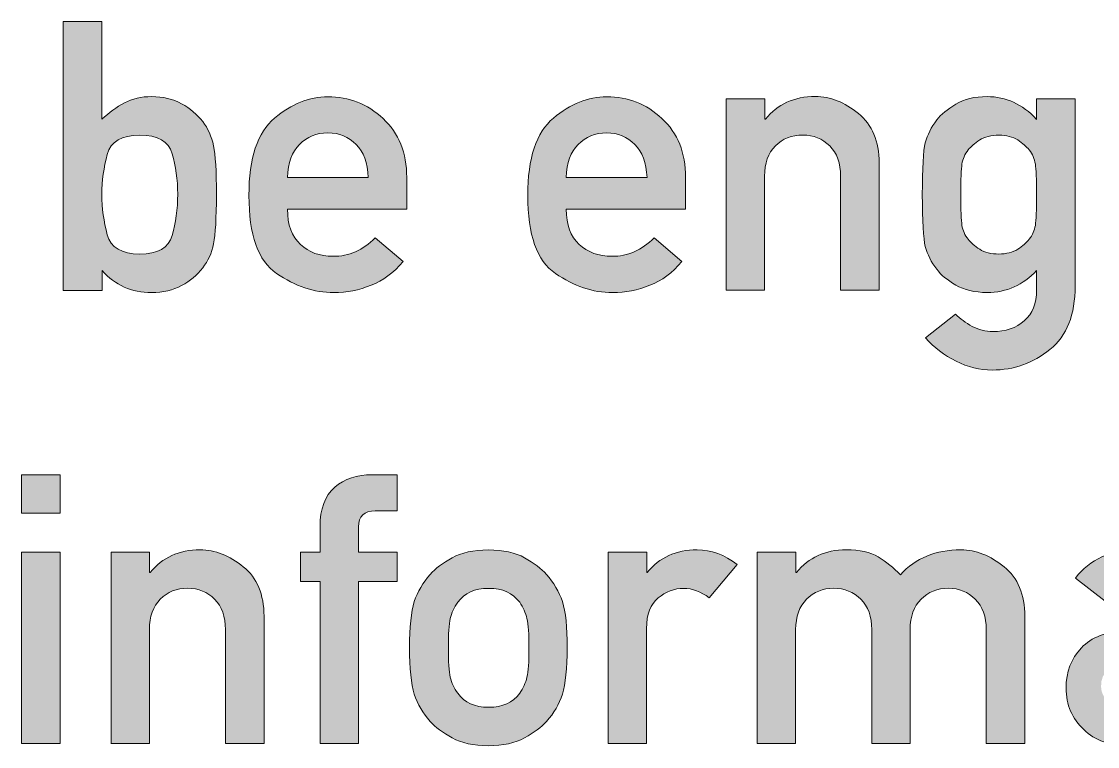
# Model space of a CAD drawing. Header units: inches. Extents: x 247 to 2765, y -1897 to -1110.
# Drawn here: x 673.22 to 685.27, y -1863.18 to -1855.06 of the extents above; entities that cross this region are included whole.
import ezdxf

# ---------------------------------------------------------------- set-up
doc = ezdxf.new("R2010")
doc.units = ezdxf.units.IN
doc.header["$MEASUREMENT"] = 0
doc.layers.add('Layer 1', color=7, linetype='Continuous')

# ---------------------------------------------------------------- blocks, each defined once
blk = doc.blocks.new('block 46')
at = {"layer": 'Layer 1', "true_color": 0x010202}
h = blk.add_hatch(color=98, dxfattribs=at)
h.dxf.hatch_style = 2
edge = h.paths.add_edge_path()
edge.add_spline(control_points=[(673.69, -1858.069), (673.69, -1858.069), (673.69, -1855.057), (673.69, -1855.057), (673.69, -1855.057), (674.123, -1855.057), (674.123, -1855.057), (674.123, -1855.057), (674.123, -1856.153), (674.123, -1856.153), (674.203, -1856.076), (674.287, -1856.015), (674.376, -1855.969), (674.465, -1855.923), (674.565, -1855.899), (674.677, -1855.899), (674.807, -1855.899), (674.92, -1855.926), (675.016, -1855.98), (675.112, -1856.032), (675.189, -1856.1), (675.252, -1856.179), (675.311, -1856.257), (675.351, -1856.346), (675.373, -1856.449), (675.395, -1856.552), (675.405, -1856.734), (675.405, -1856.996), (675.405, -1857.261), (675.394, -1857.444), (675.373, -1857.548), (675.351, -1857.653), (675.312, -1857.743), (675.252, -1857.819), (675.189, -1857.899), (675.112, -1857.966), (675.016, -1858.017), (674.921, -1858.069), (674.808, -1858.096), (674.677, -1858.096), (674.457, -1858.096), (674.273, -1858.013), (674.124, -1857.848), (674.124, -1857.848), (674.124, -1858.071), (674.124, -1858.071), (674.124, -1858.071), (673.69, -1858.071), (673.69, -1858.071), (673.69, -1858.071), (673.69, -1858.069), (673.69, -1858.069), (673.69, -1858.069), (673.69, -1858.069), (673.69, -1858.069)], knot_values=[0, 0, 0, 0, 1, 1, 1, 2, 2, 2, 3, 3, 3, 4, 4, 4, 5, 5, 5, 6, 6, 6, 7, 7, 7, 8, 8, 8, 9, 9, 9, 10, 10, 10, 11, 11, 11, 12, 12, 12, 13, 13, 13, 14, 14, 14, 15, 15, 15, 16, 16, 16, 17, 17, 17, 18, 18, 18, 18], degree=3, periodic=1)
edge = h.paths.add_edge_path()
edge.add_spline(control_points=[(674.546, -1856.331), (674.344, -1856.331), (674.222, -1856.403), (674.183, -1856.547), (674.143, -1856.691), (674.123, -1856.84), (674.123, -1856.994), (674.123, -1857.15), (674.143, -1857.302), (674.183, -1857.447), (674.222, -1857.591), (674.344, -1857.663), (674.546, -1857.663), (674.748, -1857.663), (674.87, -1857.594), (674.91, -1857.454), (674.95, -1857.315), (674.972, -1857.161), (674.972, -1856.993), (674.972, -1856.829), (674.95, -1856.677), (674.91, -1856.539), (674.87, -1856.399), (674.749, -1856.331), (674.546, -1856.331)], knot_values=[0, 0, 0, 0, 1, 1, 1, 2, 2, 2, 3, 3, 3, 4, 4, 4, 5, 5, 5, 6, 6, 6, 7, 7, 7, 8, 8, 8, 8], degree=3, periodic=1)
h = blk.add_hatch(color=98, dxfattribs=at)
h.dxf.hatch_style = 2
edge = h.paths.add_edge_path()
edge.add_spline(control_points=[(677.536, -1857.159), (677.536, -1857.159), (676.201, -1857.159), (676.201, -1857.159), (676.201, -1857.336), (676.25, -1857.468), (676.345, -1857.556), (676.441, -1857.644), (676.563, -1857.689), (676.712, -1857.689), (676.889, -1857.689), (677.046, -1857.62), (677.183, -1857.482), (677.183, -1857.482), (677.496, -1857.748), (677.496, -1857.748), (677.389, -1857.874), (677.27, -1857.962), (677.137, -1858.014), (677.004, -1858.067), (676.865, -1858.095), (676.719, -1858.095), (676.499, -1858.095), (676.286, -1858.024), (676.079, -1857.881), (675.872, -1857.739), (675.769, -1857.448), (675.769, -1857.007), (675.769, -1856.588), (675.865, -1856.3), (676.056, -1856.141), (676.247, -1855.981), (676.445, -1855.9), (676.653, -1855.9), (676.889, -1855.9), (677.095, -1855.981), (677.271, -1856.145), (677.448, -1856.308), (677.536, -1856.529), (677.536, -1856.806), (677.536, -1856.806), (677.536, -1857.159), (677.536, -1857.159), (677.536, -1857.159), (677.536, -1857.159), (677.536, -1857.159)], knot_values=[0, 0, 0, 0, 1, 1, 1, 2, 2, 2, 3, 3, 3, 4, 4, 4, 5, 5, 5, 6, 6, 6, 7, 7, 7, 8, 8, 8, 9, 9, 9, 10, 10, 10, 11, 11, 11, 12, 12, 12, 13, 13, 13, 14, 14, 14, 15, 15, 15, 15], degree=3, periodic=1)
edge = h.paths.add_edge_path()
edge.add_spline(control_points=[(676.201, -1856.804), (676.201, -1856.804), (677.106, -1856.804), (677.106, -1856.804), (677.099, -1856.643), (677.054, -1856.519), (676.97, -1856.434), (676.885, -1856.349), (676.781, -1856.306), (676.653, -1856.306), (676.525, -1856.306), (676.418, -1856.349), (676.334, -1856.434), (676.25, -1856.519), (676.206, -1856.643), (676.201, -1856.804)], knot_values=[0, 0, 0, 0, 1, 1, 1, 2, 2, 2, 3, 3, 3, 4, 4, 4, 5, 5, 5, 5], degree=3, periodic=1)
h = blk.add_hatch(color=98, dxfattribs=at)
h.dxf.hatch_style = 2
edge = h.paths.add_edge_path()
edge.add_spline(control_points=[(680.658, -1857.159), (680.658, -1857.159), (679.323, -1857.159), (679.323, -1857.159), (679.323, -1857.336), (679.371, -1857.468), (679.466, -1857.556), (679.562, -1857.644), (679.684, -1857.689), (679.834, -1857.689), (680.011, -1857.689), (680.168, -1857.62), (680.305, -1857.482), (680.305, -1857.482), (680.618, -1857.748), (680.618, -1857.748), (680.511, -1857.874), (680.391, -1857.962), (680.258, -1858.014), (680.125, -1858.067), (679.986, -1858.095), (679.841, -1858.095), (679.621, -1858.095), (679.407, -1858.024), (679.201, -1857.881), (678.994, -1857.739), (678.891, -1857.448), (678.891, -1857.007), (678.891, -1856.588), (678.987, -1856.3), (679.178, -1856.141), (679.369, -1855.981), (679.568, -1855.9), (679.776, -1855.9), (680.012, -1855.9), (680.218, -1855.981), (680.394, -1856.145), (680.571, -1856.308), (680.659, -1856.529), (680.659, -1856.806), (680.659, -1856.806), (680.658, -1857.159), (680.658, -1857.159), (680.658, -1857.159), (680.658, -1857.159), (680.658, -1857.159)], knot_values=[0, 0, 0, 0, 1, 1, 1, 2, 2, 2, 3, 3, 3, 4, 4, 4, 5, 5, 5, 6, 6, 6, 7, 7, 7, 8, 8, 8, 9, 9, 9, 10, 10, 10, 11, 11, 11, 12, 12, 12, 13, 13, 13, 14, 14, 14, 15, 15, 15, 15], degree=3, periodic=1)
edge = h.paths.add_edge_path()
edge.add_spline(control_points=[(679.323, -1856.804), (679.323, -1856.804), (680.227, -1856.804), (680.227, -1856.804), (680.22, -1856.643), (680.176, -1856.519), (680.091, -1856.434), (680.006, -1856.349), (679.901, -1856.306), (679.775, -1856.306), (679.647, -1856.306), (679.54, -1856.349), (679.456, -1856.434), (679.371, -1856.519), (679.327, -1856.643), (679.323, -1856.804)], knot_values=[0, 0, 0, 0, 1, 1, 1, 2, 2, 2, 3, 3, 3, 4, 4, 4, 5, 5, 5, 5], degree=3, periodic=1)
h = blk.add_hatch(color=98, dxfattribs=at)
h.dxf.hatch_style = 2
edge = h.paths.add_edge_path()
edge.add_spline(control_points=[(681.113, -1858.069), (681.113, -1858.069), (681.113, -1855.924), (681.113, -1855.924), (681.113, -1855.924), (681.546, -1855.924), (681.546, -1855.924), (681.546, -1855.924), (681.546, -1856.153), (681.546, -1856.153), (681.546, -1856.153), (681.553, -1856.153), (681.553, -1856.153), (681.687, -1855.984), (681.873, -1855.898), (682.111, -1855.898), (682.279, -1855.898), (682.44, -1855.962), (682.593, -1856.088), (682.748, -1856.215), (682.826, -1856.399), (682.826, -1856.642), (682.826, -1856.642), (682.826, -1858.068), (682.826, -1858.068), (682.826, -1858.068), (682.394, -1858.068), (682.394, -1858.068), (682.394, -1858.068), (682.394, -1856.791), (682.394, -1856.791), (682.394, -1856.646), (682.354, -1856.533), (682.272, -1856.452), (682.192, -1856.37), (682.091, -1856.33), (681.971, -1856.33), (681.846, -1856.33), (681.744, -1856.369), (681.664, -1856.452), (681.583, -1856.532), (681.543, -1856.646), (681.543, -1856.791), (681.543, -1856.791), (681.543, -1858.068), (681.543, -1858.068), (681.543, -1858.068), (681.113, -1858.069), (681.113, -1858.069), (681.113, -1858.069), (681.113, -1858.069), (681.113, -1858.069)], knot_values=[0, 0, 0, 0, 1, 1, 1, 2, 2, 2, 3, 3, 3, 4, 4, 4, 5, 5, 5, 6, 6, 6, 7, 7, 7, 8, 8, 8, 9, 9, 9, 10, 10, 10, 11, 11, 11, 12, 12, 12, 13, 13, 13, 14, 14, 14, 15, 15, 15, 16, 16, 16, 17, 17, 17, 17], degree=3, periodic=1)
h = blk.add_hatch(color=98, dxfattribs=at)
h.dxf.hatch_style = 2
edge = h.paths.add_edge_path()
edge.add_spline(control_points=[(684.589, -1858.067), (684.589, -1858.067), (684.589, -1857.846), (684.589, -1857.846), (684.439, -1858.011), (684.254, -1858.094), (684.035, -1858.094), (683.896, -1858.094), (683.778, -1858.066), (683.683, -1858.011), (683.589, -1857.955), (683.517, -1857.896), (683.47, -1857.834), (683.408, -1857.753), (683.366, -1857.669), (683.343, -1857.579), (683.321, -1857.489), (683.309, -1857.295), (683.309, -1856.998), (683.309, -1856.702), (683.32, -1856.507), (683.343, -1856.418), (683.366, -1856.328), (683.409, -1856.243), (683.47, -1856.161), (683.519, -1856.1), (683.59, -1856.042), (683.683, -1855.985), (683.778, -1855.927), (683.896, -1855.899), (684.035, -1855.899), (684.245, -1855.899), (684.429, -1855.983), (684.589, -1856.154), (684.589, -1856.154), (684.589, -1855.925), (684.589, -1855.925), (684.589, -1855.925), (685.021, -1855.925), (685.021, -1855.925), (685.021, -1855.925), (685.021, -1858.021), (685.021, -1858.021), (685.021, -1858.343), (684.928, -1858.581), (684.739, -1858.733), (684.552, -1858.886), (684.335, -1858.963), (684.091, -1858.963), (683.953, -1858.963), (683.819, -1858.929), (683.687, -1858.864), (683.554, -1858.797), (683.441, -1858.71), (683.345, -1858.603), (683.345, -1858.603), (683.68, -1858.337), (683.68, -1858.337), (683.731, -1858.389), (683.795, -1858.434), (683.867, -1858.474), (683.939, -1858.512), (684.017, -1858.532), (684.099, -1858.532), (684.242, -1858.532), (684.359, -1858.493), (684.451, -1858.411), (684.544, -1858.33), (684.589, -1858.216), (684.589, -1858.067)], knot_values=[0, 0, 0, 0, 1, 1, 1, 2, 2, 2, 3, 3, 3, 4, 4, 4, 5, 5, 5, 6, 6, 6, 7, 7, 7, 8, 8, 8, 9, 9, 9, 10, 10, 10, 11, 11, 11, 12, 12, 12, 13, 13, 13, 14, 14, 14, 15, 15, 15, 16, 16, 16, 17, 17, 17, 18, 18, 18, 19, 19, 19, 20, 20, 20, 21, 21, 21, 22, 22, 22, 23, 23, 23, 23], degree=3, periodic=1)
edge = h.paths.add_edge_path()
edge.add_spline(control_points=[(683.74, -1856.998), (683.74, -1857.17), (683.745, -1857.285), (683.753, -1857.342), (683.762, -1857.398), (683.786, -1857.452), (683.824, -1857.498), (683.853, -1857.537), (683.896, -1857.575), (683.952, -1857.61), (684.008, -1857.646), (684.08, -1857.663), (684.167, -1857.663), (684.25, -1857.663), (684.322, -1857.645), (684.377, -1857.61), (684.432, -1857.574), (684.476, -1857.537), (684.506, -1857.498), (684.543, -1857.45), (684.566, -1857.398), (684.575, -1857.342), (684.583, -1857.286), (684.588, -1857.172), (684.588, -1856.998), (684.588, -1856.826), (684.583, -1856.711), (684.575, -1856.655), (684.566, -1856.598), (684.542, -1856.544), (684.506, -1856.496), (684.476, -1856.459), (684.432, -1856.422), (684.377, -1856.385), (684.322, -1856.349), (684.252, -1856.332), (684.167, -1856.332), (684.08, -1856.332), (684.008, -1856.35), (683.952, -1856.385), (683.896, -1856.422), (683.853, -1856.459), (683.824, -1856.496), (683.786, -1856.546), (683.762, -1856.598), (683.753, -1856.655), (683.745, -1856.712), (683.74, -1856.825), (683.74, -1856.998)], knot_values=[0, 0, 0, 0, 1, 1, 1, 2, 2, 2, 3, 3, 3, 4, 4, 4, 5, 5, 5, 6, 6, 6, 7, 7, 7, 8, 8, 8, 9, 9, 9, 10, 10, 10, 11, 11, 11, 12, 12, 12, 13, 13, 13, 14, 14, 14, 15, 15, 15, 16, 16, 16, 16], degree=3, periodic=1)
h = blk.add_hatch(color=98, dxfattribs=at)
h.dxf.hatch_style = 2
h.paths.add_polyline_path([(673.223, -1860.569), (673.223, -1860.137), (673.656, -1860.137), (673.656, -1860.569)])
h.paths.add_polyline_path([(673.223, -1863.149), (673.223, -1861.004), (673.656, -1861.004), (673.656, -1863.149)])
h = blk.add_hatch(color=98, dxfattribs=at)
h.dxf.hatch_style = 2
edge = h.paths.add_edge_path()
edge.add_spline(control_points=[(676.565, -1863.149), (676.565, -1863.149), (676.565, -1861.334), (676.565, -1861.334), (676.565, -1861.334), (676.348, -1861.334), (676.348, -1861.334), (676.348, -1861.334), (676.348, -1861.003), (676.348, -1861.003), (676.348, -1861.003), (676.565, -1861.003), (676.565, -1861.003), (676.565, -1861.003), (676.565, -1860.719), (676.565, -1860.719), (676.565, -1860.52), (676.62, -1860.373), (676.73, -1860.277), (676.841, -1860.183), (676.98, -1860.137), (677.149, -1860.137), (677.149, -1860.137), (677.428, -1860.137), (677.428, -1860.137), (677.428, -1860.137), (677.428, -1860.541), (677.428, -1860.541), (677.428, -1860.541), (677.184, -1860.541), (677.184, -1860.541), (677.059, -1860.541), (676.997, -1860.601), (676.997, -1860.72), (676.997, -1860.72), (676.997, -1861.004), (676.997, -1861.004), (676.997, -1861.004), (677.43, -1861.004), (677.43, -1861.004), (677.43, -1861.004), (677.43, -1861.334), (677.43, -1861.334), (677.43, -1861.334), (676.997, -1861.334), (676.997, -1861.334), (676.997, -1861.334), (676.997, -1863.15), (676.997, -1863.15), (676.997, -1863.15), (676.565, -1863.149), (676.565, -1863.149), (676.565, -1863.149), (676.565, -1863.149), (676.565, -1863.149)], knot_values=[0, 0, 0, 0, 1, 1, 1, 2, 2, 2, 3, 3, 3, 4, 4, 4, 5, 5, 5, 6, 6, 6, 7, 7, 7, 8, 8, 8, 9, 9, 9, 10, 10, 10, 11, 11, 11, 12, 12, 12, 13, 13, 13, 14, 14, 14, 15, 15, 15, 16, 16, 16, 17, 17, 17, 18, 18, 18, 18], degree=3, periodic=1)
h = blk.add_hatch(color=98, dxfattribs=at)
h.dxf.hatch_style = 2
edge = h.paths.add_edge_path()
edge.add_spline(control_points=[(674.225, -1863.149), (674.225, -1863.149), (674.225, -1861.004), (674.225, -1861.004), (674.225, -1861.004), (674.657, -1861.004), (674.657, -1861.004), (674.657, -1861.004), (674.657, -1861.232), (674.657, -1861.232), (674.657, -1861.232), (674.665, -1861.232), (674.665, -1861.232), (674.799, -1861.063), (674.985, -1860.978), (675.223, -1860.978), (675.39, -1860.978), (675.552, -1861.041), (675.706, -1861.168), (675.861, -1861.294), (675.938, -1861.479), (675.938, -1861.721), (675.938, -1861.721), (675.938, -1863.147), (675.938, -1863.147), (675.938, -1863.147), (675.506, -1863.147), (675.506, -1863.147), (675.506, -1863.147), (675.506, -1861.871), (675.506, -1861.871), (675.506, -1861.726), (675.466, -1861.613), (675.385, -1861.531), (675.304, -1861.45), (675.203, -1861.409), (675.084, -1861.409), (674.959, -1861.409), (674.857, -1861.449), (674.777, -1861.531), (674.696, -1861.612), (674.655, -1861.726), (674.655, -1861.871), (674.655, -1861.871), (674.655, -1863.147), (674.655, -1863.147), (674.655, -1863.147), (674.224, -1863.147), (674.224, -1863.147), (674.224, -1863.147), (674.224, -1863.149), (674.224, -1863.149), (674.224, -1863.149), (674.225, -1863.149), (674.225, -1863.149), (674.225, -1863.149), (674.225, -1863.149), (674.225, -1863.149)], knot_values=[0, 0, 0, 0, 1, 1, 1, 2, 2, 2, 3, 3, 3, 4, 4, 4, 5, 5, 5, 6, 6, 6, 7, 7, 7, 8, 8, 8, 9, 9, 9, 10, 10, 10, 11, 11, 11, 12, 12, 12, 13, 13, 13, 14, 14, 14, 15, 15, 15, 16, 16, 16, 17, 17, 17, 18, 18, 18, 19, 19, 19, 19], degree=3, periodic=1)
h = blk.add_hatch(color=98, dxfattribs=at)
h.dxf.hatch_style = 2
edge = h.paths.add_edge_path()
edge.add_spline(control_points=[(677.567, -1862.073), (677.567, -1861.844), (677.586, -1861.672), (677.621, -1861.559), (677.658, -1861.447), (677.717, -1861.345), (677.799, -1861.254), (677.858, -1861.188), (677.94, -1861.127), (678.044, -1861.068), (678.148, -1861.009), (678.284, -1860.979), (678.451, -1860.979), (678.617, -1860.979), (678.753, -1861.009), (678.856, -1861.068), (678.959, -1861.127), (679.042, -1861.189), (679.102, -1861.254), (679.183, -1861.345), (679.242, -1861.447), (679.28, -1861.559), (679.316, -1861.672), (679.333, -1861.844), (679.333, -1862.073), (679.333, -1862.308), (679.314, -1862.481), (679.28, -1862.595), (679.244, -1862.709), (679.184, -1862.809), (679.102, -1862.901), (679.042, -1862.967), (678.961, -1863.028), (678.856, -1863.086), (678.751, -1863.144), (678.615, -1863.173), (678.451, -1863.173), (678.283, -1863.173), (678.148, -1863.144), (678.044, -1863.086), (677.939, -1863.028), (677.858, -1862.966), (677.799, -1862.901), (677.717, -1862.809), (677.658, -1862.708), (677.621, -1862.595), (677.585, -1862.482), (677.567, -1862.308), (677.567, -1862.073)], knot_values=[0, 0, 0, 0, 1, 1, 1, 2, 2, 2, 3, 3, 3, 4, 4, 4, 5, 5, 5, 6, 6, 6, 7, 7, 7, 8, 8, 8, 9, 9, 9, 10, 10, 10, 11, 11, 11, 12, 12, 12, 13, 13, 13, 14, 14, 14, 15, 15, 15, 16, 16, 16, 16], degree=3, periodic=1)
edge = h.paths.add_edge_path()
edge.add_spline(control_points=[(678.905, -1862.079), (678.905, -1861.923), (678.898, -1861.813), (678.882, -1861.749), (678.866, -1861.685), (678.839, -1861.624), (678.801, -1861.566), (678.725, -1861.462), (678.61, -1861.41), (678.454, -1861.41), (678.296, -1861.41), (678.181, -1861.462), (678.108, -1861.566), (678.066, -1861.624), (678.039, -1861.685), (678.024, -1861.749), (678.01, -1861.813), (678.002, -1861.92), (678.002, -1862.073), (678.002, -1862.23), (678.009, -1862.342), (678.024, -1862.405), (678.039, -1862.469), (678.066, -1862.53), (678.108, -1862.586), (678.181, -1862.691), (678.296, -1862.742), (678.454, -1862.742), (678.61, -1862.742), (678.726, -1862.691), (678.801, -1862.586), (678.839, -1862.53), (678.868, -1862.47), (678.882, -1862.406), (678.897, -1862.343), (678.905, -1862.234), (678.905, -1862.079)], knot_values=[0, 0, 0, 0, 1, 1, 1, 2, 2, 2, 3, 3, 3, 4, 4, 4, 5, 5, 5, 6, 6, 6, 7, 7, 7, 8, 8, 8, 9, 9, 9, 10, 10, 10, 11, 11, 11, 12, 12, 12, 12], degree=3, periodic=1)
h = blk.add_hatch(color=98, dxfattribs=at)
h.dxf.hatch_style = 2
edge = h.paths.add_edge_path()
edge.add_spline(control_points=[(679.79, -1863.149), (679.79, -1863.149), (679.79, -1861.004), (679.79, -1861.004), (679.79, -1861.004), (680.223, -1861.004), (680.223, -1861.004), (680.223, -1861.004), (680.223, -1861.232), (680.223, -1861.232), (680.223, -1861.232), (680.23, -1861.232), (680.23, -1861.232), (680.365, -1861.063), (680.55, -1860.978), (680.788, -1860.978), (680.945, -1860.978), (681.095, -1861.033), (681.237, -1861.143), (681.237, -1861.143), (680.924, -1861.515), (680.924, -1861.515), (680.83, -1861.446), (680.735, -1861.41), (680.638, -1861.41), (680.532, -1861.41), (680.436, -1861.447), (680.351, -1861.517), (680.265, -1861.588), (680.222, -1861.701), (680.222, -1861.859), (680.222, -1861.859), (680.222, -1863.149), (680.222, -1863.149), (680.222, -1863.149), (679.79, -1863.149), (679.79, -1863.149), (679.79, -1863.149), (679.79, -1863.149), (679.79, -1863.149)], knot_values=[0, 0, 0, 0, 1, 1, 1, 2, 2, 2, 3, 3, 3, 4, 4, 4, 5, 5, 5, 6, 6, 6, 7, 7, 7, 8, 8, 8, 9, 9, 9, 10, 10, 10, 11, 11, 11, 12, 12, 12, 13, 13, 13, 13], degree=3, periodic=1)
h = blk.add_hatch(color=98, dxfattribs=at)
h.dxf.hatch_style = 2
edge = h.paths.add_edge_path()
edge.add_spline(control_points=[(681.46, -1863.149), (681.46, -1863.149), (681.46, -1861.004), (681.46, -1861.004), (681.46, -1861.004), (681.892, -1861.004), (681.892, -1861.004), (681.892, -1861.004), (681.892, -1861.232), (681.892, -1861.232), (681.892, -1861.232), (681.9, -1861.232), (681.9, -1861.232), (682.036, -1861.063), (682.222, -1860.978), (682.458, -1860.978), (682.608, -1860.978), (682.727, -1861.005), (682.816, -1861.058), (682.904, -1861.113), (682.987, -1861.179), (683.064, -1861.257), (683.233, -1861.071), (683.459, -1860.978), (683.742, -1860.978), (683.91, -1860.978), (684.071, -1861.042), (684.225, -1861.168), (684.38, -1861.294), (684.457, -1861.48), (684.457, -1861.722), (684.457, -1861.722), (684.457, -1863.148), (684.457, -1863.148), (684.457, -1863.148), (684.025, -1863.148), (684.025, -1863.148), (684.025, -1863.148), (684.025, -1861.871), (684.025, -1861.871), (684.025, -1861.726), (683.984, -1861.614), (683.902, -1861.532), (683.821, -1861.451), (683.72, -1861.409), (683.601, -1861.409), (683.476, -1861.409), (683.374, -1861.45), (683.295, -1861.532), (683.214, -1861.612), (683.173, -1861.726), (683.173, -1861.871), (683.173, -1861.871), (683.173, -1863.148), (683.173, -1863.148), (683.173, -1863.148), (682.743, -1863.148), (682.743, -1863.148), (682.743, -1863.148), (682.743, -1861.871), (682.743, -1861.871), (682.743, -1861.726), (682.703, -1861.614), (682.621, -1861.532), (682.54, -1861.451), (682.438, -1861.409), (682.32, -1861.409), (682.195, -1861.409), (682.092, -1861.45), (682.013, -1861.532), (681.932, -1861.613), (681.891, -1861.726), (681.891, -1861.871), (681.891, -1861.871), (681.891, -1863.148), (681.891, -1863.148), (681.891, -1863.148), (681.459, -1863.148), (681.459, -1863.148), (681.459, -1863.148), (681.459, -1863.149), (681.459, -1863.149), (681.459, -1863.149), (681.46, -1863.149), (681.46, -1863.149)], knot_values=[0, 0, 0, 0, 1, 1, 1, 2, 2, 2, 3, 3, 3, 4, 4, 4, 5, 5, 5, 6, 6, 6, 7, 7, 7, 8, 8, 8, 9, 9, 9, 10, 10, 10, 11, 11, 11, 12, 12, 12, 13, 13, 13, 14, 14, 14, 15, 15, 15, 16, 16, 16, 17, 17, 17, 18, 18, 18, 19, 19, 19, 20, 20, 20, 21, 21, 21, 22, 22, 22, 23, 23, 23, 24, 24, 24, 25, 25, 25, 26, 26, 26, 27, 27, 27, 28, 28, 28, 28], degree=3, periodic=1)
h = blk.add_hatch(color=98, dxfattribs=at)
h.dxf.hatch_style = 2
edge = h.paths.add_edge_path()
edge.add_spline(control_points=[(686.177, -1863.157), (686.177, -1863.157), (686.177, -1862.967), (686.177, -1862.967), (686.177, -1862.967), (686.169, -1862.967), (686.169, -1862.967), (686.13, -1863.041), (686.07, -1863.095), (685.989, -1863.128), (685.904, -1863.165), (685.792, -1863.182), (685.654, -1863.182), (685.417, -1863.176), (685.238, -1863.113), (685.118, -1862.992), (684.985, -1862.871), (684.919, -1862.716), (684.919, -1862.527), (684.919, -1862.348), (684.975, -1862.197), (685.09, -1862.077), (685.204, -1861.956), (685.373, -1861.893), (685.597, -1861.891), (685.597, -1861.891), (686.178, -1861.891), (686.178, -1861.891), (686.178, -1861.891), (686.178, -1861.663), (686.178, -1861.663), (686.179, -1861.474), (686.037, -1861.381), (685.75, -1861.387), (685.651, -1861.387), (685.567, -1861.397), (685.502, -1861.42), (685.436, -1861.449), (685.388, -1861.494), (685.355, -1861.555), (685.355, -1861.555), (685.024, -1861.295), (685.024, -1861.295), (685.184, -1861.082), (685.419, -1860.978), (685.729, -1860.982), (685.989, -1860.979), (686.199, -1861.031), (686.357, -1861.136), (686.512, -1861.246), (686.592, -1861.43), (686.595, -1861.689), (686.595, -1861.689), (686.595, -1863.159), (686.595, -1863.159), (686.595, -1863.159), (686.177, -1863.157), (686.177, -1863.157), (686.177, -1863.157), (686.177, -1863.157), (686.177, -1863.157)], knot_values=[0, 0, 0, 0, 1, 1, 1, 2, 2, 2, 3, 3, 3, 4, 4, 4, 5, 5, 5, 6, 6, 6, 7, 7, 7, 8, 8, 8, 9, 9, 9, 10, 10, 10, 11, 11, 11, 12, 12, 12, 13, 13, 13, 14, 14, 14, 15, 15, 15, 16, 16, 16, 17, 17, 17, 18, 18, 18, 19, 19, 19, 20, 20, 20, 20], degree=3, periodic=1)
edge = h.paths.add_edge_path()
edge.add_spline(control_points=[(686.177, -1862.403), (686.177, -1862.403), (686.177, -1862.246), (686.177, -1862.246), (686.177, -1862.246), (685.674, -1862.246), (685.674, -1862.246), (685.429, -1862.254), (685.308, -1862.34), (685.311, -1862.506), (685.311, -1862.578), (685.342, -1862.64), (685.406, -1862.691), (685.467, -1862.748), (685.567, -1862.776), (685.706, -1862.776), (685.883, -1862.779), (686.008, -1862.757), (686.079, -1862.711), (686.143, -1862.668), (686.177, -1862.564), (686.177, -1862.403)], knot_values=[0, 0, 0, 0, 1, 1, 1, 2, 2, 2, 3, 3, 3, 4, 4, 4, 5, 5, 5, 6, 6, 6, 7, 7, 7, 7], degree=3, periodic=1)
at = {"layer": 'Layer 1', "lineweight": 0}
for points in [[(673.223, -1860.569), (673.223, -1860.137), (673.656, -1860.137), (673.656, -1860.569), (673.223, -1860.569)], [(673.223, -1863.149), (673.223, -1861.004), (673.656, -1861.004), (673.656, -1863.149), (673.223, -1863.149)]]:
    blk.add_lwpolyline(points, dxfattribs=at)
for points, knots in [([(673.69, -1858.069), (673.69, -1858.069), (673.69, -1855.057), (673.69, -1855.057), (673.69, -1855.057), (674.123, -1855.057), (674.123, -1855.057), (674.123, -1855.057), (674.123, -1856.153), (674.123, -1856.153), (674.203, -1856.076), (674.287, -1856.015), (674.376, -1855.969), (674.465, -1855.923), (674.565, -1855.899), (674.677, -1855.899), (674.807, -1855.899), (674.92, -1855.926), (675.016, -1855.98), (675.112, -1856.032), (675.189, -1856.1), (675.252, -1856.179), (675.311, -1856.257), (675.351, -1856.346), (675.373, -1856.449), (675.395, -1856.552), (675.405, -1856.734), (675.405, -1856.996), (675.405, -1857.261), (675.394, -1857.444), (675.373, -1857.548), (675.351, -1857.653), (675.312, -1857.743), (675.252, -1857.819), (675.189, -1857.899), (675.112, -1857.966), (675.016, -1858.017), (674.921, -1858.069), (674.808, -1858.096), (674.677, -1858.096), (674.457, -1858.096), (674.273, -1858.013), (674.124, -1857.848), (674.124, -1857.848), (674.124, -1858.071), (674.124, -1858.071), (674.124, -1858.071), (673.69, -1858.071), (673.69, -1858.071), (673.69, -1858.071), (673.69, -1858.069), (673.69, -1858.069), (673.69, -1858.069), (673.69, -1858.069), (673.69, -1858.069)], [0, 0, 0, 0, 1, 1, 1, 2, 2, 2, 3, 3, 3, 4, 4, 4, 5, 5, 5, 6, 6, 6, 7, 7, 7, 8, 8, 8, 9, 9, 9, 10, 10, 10, 11, 11, 11, 12, 12, 12, 13, 13, 13, 14, 14, 14, 15, 15, 15, 16, 16, 16, 17, 17, 17, 18, 18, 18, 18]), ([(677.536, -1857.159), (677.536, -1857.159), (676.201, -1857.159), (676.201, -1857.159), (676.201, -1857.336), (676.25, -1857.468), (676.345, -1857.556), (676.441, -1857.644), (676.563, -1857.689), (676.712, -1857.689), (676.889, -1857.689), (677.046, -1857.62), (677.183, -1857.482), (677.183, -1857.482), (677.496, -1857.748), (677.496, -1857.748), (677.389, -1857.874), (677.27, -1857.962), (677.137, -1858.014), (677.004, -1858.067), (676.865, -1858.095), (676.719, -1858.095), (676.499, -1858.095), (676.286, -1858.024), (676.079, -1857.881), (675.872, -1857.739), (675.769, -1857.448), (675.769, -1857.007), (675.769, -1856.588), (675.865, -1856.3), (676.056, -1856.141), (676.247, -1855.981), (676.445, -1855.9), (676.653, -1855.9), (676.889, -1855.9), (677.095, -1855.981), (677.271, -1856.145), (677.448, -1856.308), (677.536, -1856.529), (677.536, -1856.806), (677.536, -1856.806), (677.536, -1857.159), (677.536, -1857.159), (677.536, -1857.159), (677.536, -1857.159), (677.536, -1857.159)], [0, 0, 0, 0, 1, 1, 1, 2, 2, 2, 3, 3, 3, 4, 4, 4, 5, 5, 5, 6, 6, 6, 7, 7, 7, 8, 8, 8, 9, 9, 9, 10, 10, 10, 11, 11, 11, 12, 12, 12, 13, 13, 13, 14, 14, 14, 15, 15, 15, 15]), ([(680.658, -1857.159), (680.658, -1857.159), (679.323, -1857.159), (679.323, -1857.159), (679.323, -1857.336), (679.371, -1857.468), (679.466, -1857.556), (679.562, -1857.644), (679.684, -1857.689), (679.834, -1857.689), (680.011, -1857.689), (680.168, -1857.62), (680.305, -1857.482), (680.305, -1857.482), (680.618, -1857.748), (680.618, -1857.748), (680.511, -1857.874), (680.391, -1857.962), (680.258, -1858.014), (680.125, -1858.067), (679.986, -1858.095), (679.841, -1858.095), (679.621, -1858.095), (679.407, -1858.024), (679.201, -1857.881), (678.994, -1857.739), (678.891, -1857.448), (678.891, -1857.007), (678.891, -1856.588), (678.987, -1856.3), (679.178, -1856.141), (679.369, -1855.981), (679.568, -1855.9), (679.776, -1855.9), (680.012, -1855.9), (680.218, -1855.981), (680.394, -1856.145), (680.571, -1856.308), (680.659, -1856.529), (680.659, -1856.806), (680.659, -1856.806), (680.658, -1857.159), (680.658, -1857.159), (680.658, -1857.159), (680.658, -1857.159), (680.658, -1857.159)], [0, 0, 0, 0, 1, 1, 1, 2, 2, 2, 3, 3, 3, 4, 4, 4, 5, 5, 5, 6, 6, 6, 7, 7, 7, 8, 8, 8, 9, 9, 9, 10, 10, 10, 11, 11, 11, 12, 12, 12, 13, 13, 13, 14, 14, 14, 15, 15, 15, 15]), ([(681.113, -1858.069), (681.113, -1858.069), (681.113, -1855.924), (681.113, -1855.924), (681.113, -1855.924), (681.546, -1855.924), (681.546, -1855.924), (681.546, -1855.924), (681.546, -1856.153), (681.546, -1856.153), (681.546, -1856.153), (681.553, -1856.153), (681.553, -1856.153), (681.687, -1855.984), (681.873, -1855.898), (682.111, -1855.898), (682.279, -1855.898), (682.44, -1855.962), (682.593, -1856.088), (682.748, -1856.215), (682.826, -1856.399), (682.826, -1856.642), (682.826, -1856.642), (682.826, -1858.068), (682.826, -1858.068), (682.826, -1858.068), (682.394, -1858.068), (682.394, -1858.068), (682.394, -1858.068), (682.394, -1856.791), (682.394, -1856.791), (682.394, -1856.646), (682.354, -1856.533), (682.272, -1856.452), (682.192, -1856.37), (682.091, -1856.33), (681.971, -1856.33), (681.846, -1856.33), (681.744, -1856.369), (681.664, -1856.452), (681.583, -1856.532), (681.543, -1856.646), (681.543, -1856.791), (681.543, -1856.791), (681.543, -1858.068), (681.543, -1858.068), (681.543, -1858.068), (681.113, -1858.069), (681.113, -1858.069), (681.113, -1858.069), (681.113, -1858.069), (681.113, -1858.069)], [0, 0, 0, 0, 1, 1, 1, 2, 2, 2, 3, 3, 3, 4, 4, 4, 5, 5, 5, 6, 6, 6, 7, 7, 7, 8, 8, 8, 9, 9, 9, 10, 10, 10, 11, 11, 11, 12, 12, 12, 13, 13, 13, 14, 14, 14, 15, 15, 15, 16, 16, 16, 17, 17, 17, 17]), ([(684.589, -1858.067), (684.589, -1858.067), (684.589, -1857.846), (684.589, -1857.846), (684.439, -1858.011), (684.254, -1858.094), (684.035, -1858.094), (683.896, -1858.094), (683.778, -1858.066), (683.683, -1858.011), (683.589, -1857.955), (683.517, -1857.896), (683.47, -1857.834), (683.408, -1857.753), (683.366, -1857.669), (683.343, -1857.579), (683.321, -1857.489), (683.309, -1857.295), (683.309, -1856.998), (683.309, -1856.702), (683.32, -1856.507), (683.343, -1856.418), (683.366, -1856.328), (683.409, -1856.243), (683.47, -1856.161), (683.519, -1856.1), (683.59, -1856.042), (683.683, -1855.985), (683.778, -1855.927), (683.896, -1855.899), (684.035, -1855.899), (684.245, -1855.899), (684.429, -1855.983), (684.589, -1856.154), (684.589, -1856.154), (684.589, -1855.925), (684.589, -1855.925), (684.589, -1855.925), (685.021, -1855.925), (685.021, -1855.925), (685.021, -1855.925), (685.021, -1858.021), (685.021, -1858.021), (685.021, -1858.343), (684.928, -1858.581), (684.739, -1858.733), (684.552, -1858.886), (684.335, -1858.963), (684.091, -1858.963), (683.953, -1858.963), (683.819, -1858.929), (683.687, -1858.864), (683.554, -1858.797), (683.441, -1858.71), (683.345, -1858.603), (683.345, -1858.603), (683.68, -1858.337), (683.68, -1858.337), (683.731, -1858.389), (683.795, -1858.434), (683.867, -1858.474), (683.939, -1858.512), (684.017, -1858.532), (684.099, -1858.532), (684.242, -1858.532), (684.359, -1858.493), (684.451, -1858.411), (684.544, -1858.33), (684.589, -1858.216), (684.589, -1858.067)], [0, 0, 0, 0, 1, 1, 1, 2, 2, 2, 3, 3, 3, 4, 4, 4, 5, 5, 5, 6, 6, 6, 7, 7, 7, 8, 8, 8, 9, 9, 9, 10, 10, 10, 11, 11, 11, 12, 12, 12, 13, 13, 13, 14, 14, 14, 15, 15, 15, 16, 16, 16, 17, 17, 17, 18, 18, 18, 19, 19, 19, 20, 20, 20, 21, 21, 21, 22, 22, 22, 23, 23, 23, 23]), ([(674.546, -1856.331), (674.344, -1856.331), (674.222, -1856.403), (674.183, -1856.547), (674.143, -1856.691), (674.123, -1856.84), (674.123, -1856.994), (674.123, -1857.15), (674.143, -1857.302), (674.183, -1857.447), (674.222, -1857.591), (674.344, -1857.663), (674.546, -1857.663), (674.748, -1857.663), (674.87, -1857.594), (674.91, -1857.454), (674.95, -1857.315), (674.972, -1857.161), (674.972, -1856.993), (674.972, -1856.829), (674.95, -1856.677), (674.91, -1856.539), (674.87, -1856.399), (674.749, -1856.331), (674.546, -1856.331)], [0, 0, 0, 0, 1, 1, 1, 2, 2, 2, 3, 3, 3, 4, 4, 4, 5, 5, 5, 6, 6, 6, 7, 7, 7, 8, 8, 8, 8]), ([(676.201, -1856.804), (676.201, -1856.804), (677.106, -1856.804), (677.106, -1856.804), (677.099, -1856.643), (677.054, -1856.519), (676.97, -1856.434), (676.885, -1856.349), (676.781, -1856.306), (676.653, -1856.306), (676.525, -1856.306), (676.418, -1856.349), (676.334, -1856.434), (676.25, -1856.519), (676.206, -1856.643), (676.201, -1856.804)], [0, 0, 0, 0, 1, 1, 1, 2, 2, 2, 3, 3, 3, 4, 4, 4, 5, 5, 5, 5]), ([(679.323, -1856.804), (679.323, -1856.804), (680.227, -1856.804), (680.227, -1856.804), (680.22, -1856.643), (680.176, -1856.519), (680.091, -1856.434), (680.006, -1856.349), (679.901, -1856.306), (679.775, -1856.306), (679.647, -1856.306), (679.54, -1856.349), (679.456, -1856.434), (679.371, -1856.519), (679.327, -1856.643), (679.323, -1856.804)], [0, 0, 0, 0, 1, 1, 1, 2, 2, 2, 3, 3, 3, 4, 4, 4, 5, 5, 5, 5]), ([(683.74, -1856.998), (683.74, -1857.17), (683.745, -1857.285), (683.753, -1857.342), (683.762, -1857.398), (683.786, -1857.452), (683.824, -1857.498), (683.853, -1857.537), (683.896, -1857.575), (683.952, -1857.61), (684.008, -1857.646), (684.08, -1857.663), (684.167, -1857.663), (684.25, -1857.663), (684.322, -1857.645), (684.377, -1857.61), (684.432, -1857.574), (684.476, -1857.537), (684.506, -1857.498), (684.543, -1857.45), (684.566, -1857.398), (684.575, -1857.342), (684.583, -1857.286), (684.588, -1857.172), (684.588, -1856.998), (684.588, -1856.826), (684.583, -1856.711), (684.575, -1856.655), (684.566, -1856.598), (684.542, -1856.544), (684.506, -1856.496), (684.476, -1856.459), (684.432, -1856.422), (684.377, -1856.385), (684.322, -1856.349), (684.252, -1856.332), (684.167, -1856.332), (684.08, -1856.332), (684.008, -1856.35), (683.952, -1856.385), (683.896, -1856.422), (683.853, -1856.459), (683.824, -1856.496), (683.786, -1856.546), (683.762, -1856.598), (683.753, -1856.655), (683.745, -1856.712), (683.74, -1856.825), (683.74, -1856.998)], [0, 0, 0, 0, 1, 1, 1, 2, 2, 2, 3, 3, 3, 4, 4, 4, 5, 5, 5, 6, 6, 6, 7, 7, 7, 8, 8, 8, 9, 9, 9, 10, 10, 10, 11, 11, 11, 12, 12, 12, 13, 13, 13, 14, 14, 14, 15, 15, 15, 16, 16, 16, 16]), ([(676.565, -1863.149), (676.565, -1863.149), (676.565, -1861.334), (676.565, -1861.334), (676.565, -1861.334), (676.348, -1861.334), (676.348, -1861.334), (676.348, -1861.334), (676.348, -1861.003), (676.348, -1861.003), (676.348, -1861.003), (676.565, -1861.003), (676.565, -1861.003), (676.565, -1861.003), (676.565, -1860.719), (676.565, -1860.719), (676.565, -1860.52), (676.62, -1860.373), (676.73, -1860.277), (676.841, -1860.183), (676.98, -1860.137), (677.149, -1860.137), (677.149, -1860.137), (677.428, -1860.137), (677.428, -1860.137), (677.428, -1860.137), (677.428, -1860.541), (677.428, -1860.541), (677.428, -1860.541), (677.184, -1860.541), (677.184, -1860.541), (677.059, -1860.541), (676.997, -1860.601), (676.997, -1860.72), (676.997, -1860.72), (676.997, -1861.004), (676.997, -1861.004), (676.997, -1861.004), (677.43, -1861.004), (677.43, -1861.004), (677.43, -1861.004), (677.43, -1861.334), (677.43, -1861.334), (677.43, -1861.334), (676.997, -1861.334), (676.997, -1861.334), (676.997, -1861.334), (676.997, -1863.15), (676.997, -1863.15), (676.997, -1863.15), (676.565, -1863.149), (676.565, -1863.149), (676.565, -1863.149), (676.565, -1863.149), (676.565, -1863.149)], [0, 0, 0, 0, 1, 1, 1, 2, 2, 2, 3, 3, 3, 4, 4, 4, 5, 5, 5, 6, 6, 6, 7, 7, 7, 8, 8, 8, 9, 9, 9, 10, 10, 10, 11, 11, 11, 12, 12, 12, 13, 13, 13, 14, 14, 14, 15, 15, 15, 16, 16, 16, 17, 17, 17, 18, 18, 18, 18]), ([(674.225, -1863.149), (674.225, -1863.149), (674.225, -1861.004), (674.225, -1861.004), (674.225, -1861.004), (674.657, -1861.004), (674.657, -1861.004), (674.657, -1861.004), (674.657, -1861.232), (674.657, -1861.232), (674.657, -1861.232), (674.665, -1861.232), (674.665, -1861.232), (674.799, -1861.063), (674.985, -1860.978), (675.223, -1860.978), (675.39, -1860.978), (675.552, -1861.041), (675.706, -1861.168), (675.861, -1861.294), (675.938, -1861.479), (675.938, -1861.721), (675.938, -1861.721), (675.938, -1863.147), (675.938, -1863.147), (675.938, -1863.147), (675.506, -1863.147), (675.506, -1863.147), (675.506, -1863.147), (675.506, -1861.871), (675.506, -1861.871), (675.506, -1861.726), (675.466, -1861.613), (675.385, -1861.531), (675.304, -1861.45), (675.203, -1861.409), (675.084, -1861.409), (674.959, -1861.409), (674.857, -1861.449), (674.777, -1861.531), (674.696, -1861.612), (674.655, -1861.726), (674.655, -1861.871), (674.655, -1861.871), (674.655, -1863.147), (674.655, -1863.147), (674.655, -1863.147), (674.224, -1863.147), (674.224, -1863.147), (674.224, -1863.147), (674.224, -1863.149), (674.224, -1863.149), (674.224, -1863.149), (674.225, -1863.149), (674.225, -1863.149), (674.225, -1863.149), (674.225, -1863.149), (674.225, -1863.149)], [0, 0, 0, 0, 1, 1, 1, 2, 2, 2, 3, 3, 3, 4, 4, 4, 5, 5, 5, 6, 6, 6, 7, 7, 7, 8, 8, 8, 9, 9, 9, 10, 10, 10, 11, 11, 11, 12, 12, 12, 13, 13, 13, 14, 14, 14, 15, 15, 15, 16, 16, 16, 17, 17, 17, 18, 18, 18, 19, 19, 19, 19]), ([(677.567, -1862.073), (677.567, -1861.844), (677.586, -1861.672), (677.621, -1861.559), (677.658, -1861.447), (677.717, -1861.345), (677.799, -1861.254), (677.858, -1861.188), (677.94, -1861.127), (678.044, -1861.068), (678.148, -1861.009), (678.284, -1860.979), (678.451, -1860.979), (678.617, -1860.979), (678.753, -1861.009), (678.856, -1861.068), (678.959, -1861.127), (679.042, -1861.189), (679.102, -1861.254), (679.183, -1861.345), (679.242, -1861.447), (679.28, -1861.559), (679.316, -1861.672), (679.333, -1861.844), (679.333, -1862.073), (679.333, -1862.308), (679.314, -1862.481), (679.28, -1862.595), (679.244, -1862.709), (679.184, -1862.809), (679.102, -1862.901), (679.042, -1862.967), (678.961, -1863.028), (678.856, -1863.086), (678.751, -1863.144), (678.615, -1863.173), (678.451, -1863.173), (678.283, -1863.173), (678.148, -1863.144), (678.044, -1863.086), (677.939, -1863.028), (677.858, -1862.966), (677.799, -1862.901), (677.717, -1862.809), (677.658, -1862.708), (677.621, -1862.595), (677.585, -1862.482), (677.567, -1862.308), (677.567, -1862.073)], [0, 0, 0, 0, 1, 1, 1, 2, 2, 2, 3, 3, 3, 4, 4, 4, 5, 5, 5, 6, 6, 6, 7, 7, 7, 8, 8, 8, 9, 9, 9, 10, 10, 10, 11, 11, 11, 12, 12, 12, 13, 13, 13, 14, 14, 14, 15, 15, 15, 16, 16, 16, 16]), ([(679.79, -1863.149), (679.79, -1863.149), (679.79, -1861.004), (679.79, -1861.004), (679.79, -1861.004), (680.223, -1861.004), (680.223, -1861.004), (680.223, -1861.004), (680.223, -1861.232), (680.223, -1861.232), (680.223, -1861.232), (680.23, -1861.232), (680.23, -1861.232), (680.365, -1861.063), (680.55, -1860.978), (680.788, -1860.978), (680.945, -1860.978), (681.095, -1861.033), (681.237, -1861.143), (681.237, -1861.143), (680.924, -1861.515), (680.924, -1861.515), (680.83, -1861.446), (680.735, -1861.41), (680.638, -1861.41), (680.532, -1861.41), (680.436, -1861.447), (680.351, -1861.517), (680.265, -1861.588), (680.222, -1861.701), (680.222, -1861.859), (680.222, -1861.859), (680.222, -1863.149), (680.222, -1863.149), (680.222, -1863.149), (679.79, -1863.149), (679.79, -1863.149), (679.79, -1863.149), (679.79, -1863.149), (679.79, -1863.149)], [0, 0, 0, 0, 1, 1, 1, 2, 2, 2, 3, 3, 3, 4, 4, 4, 5, 5, 5, 6, 6, 6, 7, 7, 7, 8, 8, 8, 9, 9, 9, 10, 10, 10, 11, 11, 11, 12, 12, 12, 13, 13, 13, 13]), ([(681.46, -1863.149), (681.46, -1863.149), (681.46, -1861.004), (681.46, -1861.004), (681.46, -1861.004), (681.892, -1861.004), (681.892, -1861.004), (681.892, -1861.004), (681.892, -1861.232), (681.892, -1861.232), (681.892, -1861.232), (681.9, -1861.232), (681.9, -1861.232), (682.036, -1861.063), (682.222, -1860.978), (682.458, -1860.978), (682.608, -1860.978), (682.727, -1861.005), (682.816, -1861.058), (682.904, -1861.113), (682.987, -1861.179), (683.064, -1861.257), (683.233, -1861.071), (683.459, -1860.978), (683.742, -1860.978), (683.91, -1860.978), (684.071, -1861.042), (684.225, -1861.168), (684.38, -1861.294), (684.457, -1861.48), (684.457, -1861.722), (684.457, -1861.722), (684.457, -1863.148), (684.457, -1863.148), (684.457, -1863.148), (684.025, -1863.148), (684.025, -1863.148), (684.025, -1863.148), (684.025, -1861.871), (684.025, -1861.871), (684.025, -1861.726), (683.984, -1861.614), (683.902, -1861.532), (683.821, -1861.451), (683.72, -1861.409), (683.601, -1861.409), (683.476, -1861.409), (683.374, -1861.45), (683.295, -1861.532), (683.214, -1861.612), (683.173, -1861.726), (683.173, -1861.871), (683.173, -1861.871), (683.173, -1863.148), (683.173, -1863.148), (683.173, -1863.148), (682.743, -1863.148), (682.743, -1863.148), (682.743, -1863.148), (682.743, -1861.871), (682.743, -1861.871), (682.743, -1861.726), (682.703, -1861.614), (682.621, -1861.532), (682.54, -1861.451), (682.438, -1861.409), (682.32, -1861.409), (682.195, -1861.409), (682.092, -1861.45), (682.013, -1861.532), (681.932, -1861.613), (681.891, -1861.726), (681.891, -1861.871), (681.891, -1861.871), (681.891, -1863.148), (681.891, -1863.148), (681.891, -1863.148), (681.459, -1863.148), (681.459, -1863.148), (681.459, -1863.148), (681.459, -1863.149), (681.459, -1863.149), (681.459, -1863.149), (681.46, -1863.149), (681.46, -1863.149)], [0, 0, 0, 0, 1, 1, 1, 2, 2, 2, 3, 3, 3, 4, 4, 4, 5, 5, 5, 6, 6, 6, 7, 7, 7, 8, 8, 8, 9, 9, 9, 10, 10, 10, 11, 11, 11, 12, 12, 12, 13, 13, 13, 14, 14, 14, 15, 15, 15, 16, 16, 16, 17, 17, 17, 18, 18, 18, 19, 19, 19, 20, 20, 20, 21, 21, 21, 22, 22, 22, 23, 23, 23, 24, 24, 24, 25, 25, 25, 26, 26, 26, 27, 27, 27, 28, 28, 28, 28]), ([(686.177, -1863.157), (686.177, -1863.157), (686.177, -1862.967), (686.177, -1862.967), (686.177, -1862.967), (686.169, -1862.967), (686.169, -1862.967), (686.13, -1863.041), (686.07, -1863.095), (685.989, -1863.128), (685.904, -1863.165), (685.792, -1863.182), (685.654, -1863.182), (685.417, -1863.176), (685.238, -1863.113), (685.118, -1862.992), (684.985, -1862.871), (684.919, -1862.716), (684.919, -1862.527), (684.919, -1862.348), (684.975, -1862.197), (685.09, -1862.077), (685.204, -1861.956), (685.373, -1861.893), (685.597, -1861.891), (685.597, -1861.891), (686.178, -1861.891), (686.178, -1861.891), (686.178, -1861.891), (686.178, -1861.663), (686.178, -1861.663), (686.179, -1861.474), (686.037, -1861.381), (685.75, -1861.387), (685.651, -1861.387), (685.567, -1861.397), (685.502, -1861.42), (685.436, -1861.449), (685.388, -1861.494), (685.355, -1861.555), (685.355, -1861.555), (685.024, -1861.295), (685.024, -1861.295), (685.184, -1861.082), (685.419, -1860.978), (685.729, -1860.982), (685.989, -1860.979), (686.199, -1861.031), (686.357, -1861.136), (686.512, -1861.246), (686.592, -1861.43), (686.595, -1861.689), (686.595, -1861.689), (686.595, -1863.159), (686.595, -1863.159), (686.595, -1863.159), (686.177, -1863.157), (686.177, -1863.157), (686.177, -1863.157), (686.177, -1863.157), (686.177, -1863.157)], [0, 0, 0, 0, 1, 1, 1, 2, 2, 2, 3, 3, 3, 4, 4, 4, 5, 5, 5, 6, 6, 6, 7, 7, 7, 8, 8, 8, 9, 9, 9, 10, 10, 10, 11, 11, 11, 12, 12, 12, 13, 13, 13, 14, 14, 14, 15, 15, 15, 16, 16, 16, 17, 17, 17, 18, 18, 18, 19, 19, 19, 20, 20, 20, 20]), ([(678.905, -1862.079), (678.905, -1861.923), (678.898, -1861.813), (678.882, -1861.749), (678.866, -1861.685), (678.839, -1861.624), (678.801, -1861.566), (678.725, -1861.462), (678.61, -1861.41), (678.454, -1861.41), (678.296, -1861.41), (678.181, -1861.462), (678.108, -1861.566), (678.066, -1861.624), (678.039, -1861.685), (678.024, -1861.749), (678.01, -1861.813), (678.002, -1861.92), (678.002, -1862.073), (678.002, -1862.23), (678.009, -1862.342), (678.024, -1862.405), (678.039, -1862.469), (678.066, -1862.53), (678.108, -1862.586), (678.181, -1862.691), (678.296, -1862.742), (678.454, -1862.742), (678.61, -1862.742), (678.726, -1862.691), (678.801, -1862.586), (678.839, -1862.53), (678.868, -1862.47), (678.882, -1862.406), (678.897, -1862.343), (678.905, -1862.234), (678.905, -1862.079)], [0, 0, 0, 0, 1, 1, 1, 2, 2, 2, 3, 3, 3, 4, 4, 4, 5, 5, 5, 6, 6, 6, 7, 7, 7, 8, 8, 8, 9, 9, 9, 10, 10, 10, 11, 11, 11, 12, 12, 12, 12])]:
    blk.add_open_spline(points, degree=3, knots=knots, dxfattribs=at)
blk = doc.blocks.new('block 42')
at = {"layer": 'Layer 1'}
blk.add_blockref('block 46', (0, 0), dxfattribs=at)

msp = doc.modelspace()

# ---------------------------------------------------------------- block references
at = {"layer": 'Layer 1'}
msp.add_blockref('block 42', (0, 0), dxfattribs=at)

doc.saveas('drawing.dxf')
